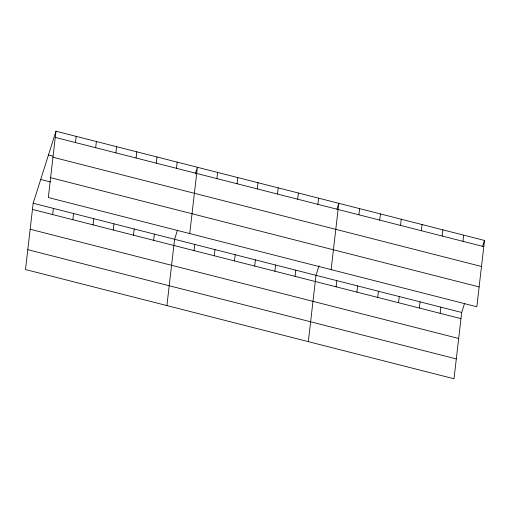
<?xml version="1.0" encoding="UTF-8"?>
<svg xmlns="http://www.w3.org/2000/svg" width="510" height="510" viewBox="0 0 510 510"><rect width="100%" height="100%" fill="white"/><g stroke="black" fill="none" stroke-linecap="round" stroke-linejoin="round"><path stroke-width="0.76" d="M55.985 131.229L48.316 197.536L476.831 306.765L484.5 240.459L55.985 131.229L33.169 203.235L25.5 269.541L454.015 378.771L461.684 312.464L464.508 303.552M52.657 214.563L53.371 208.38M75.474 142.551L76.188 136.374M72.86 219.708L73.574 213.531M95.676 147.702L96.39 141.525M93.062 224.859L93.776 218.682M115.872 152.853L116.592 146.676M113.265 230.01L113.979 223.833M136.074 158.004L136.788 151.827M133.467 235.161L134.181 228.977M156.277 163.155L156.991 156.972M153.663 240.306L154.383 234.128M176.479 168.3L177.193 162.123M166.91 305.586L174.579 239.279L177.403 230.367M189.72 233.58L197.395 167.274L195.279 173.955M194.068 250.608L194.782 244.43M216.884 178.602L217.598 172.425M214.27 255.759L214.984 249.581M237.086 183.753L237.8 177.569M234.472 260.903L235.186 254.726M257.282 188.898L257.996 182.72M254.675 266.054L255.389 259.877M277.485 194.049L278.199 187.871M274.877 271.205L275.591 265.028M297.687 199.2L298.401 193.022M295.073 276.356L295.794 270.179M317.889 204.351L318.603 198.167M308.32 341.636L315.99 275.323L319.05 265.672M331.13 269.631L338.806 203.318L336.925 209.259M336.09 286.811L336.804 280.634M358.906 214.806L359.62 208.622M356.904 292.115L357.618 285.938M379.714 220.11L380.434 213.932M377.719 297.419L378.433 291.242M400.528 225.414L401.249 219.236M398.533 302.73L399.247 296.546M421.343 230.718L422.057 224.54M419.347 308.034L420.061 301.856M442.157 236.028L442.871 229.844M440.156 313.338L440.876 307.16M462.972 241.332L463.686 235.155M482.619 246.4L484.5 240.459M55.271 137.407L483.786 246.636M48.456 154.989L52.944 156.13M52.976 157.246L481.491 266.481M50.611 177.69L479.126 286.926M40.698 179.469L50.426 181.949M33.169 203.235L461.684 312.464M32.455 209.412L460.97 318.642M30.16 229.251L458.675 338.487M27.795 249.696L456.31 358.932"/></g></svg>
